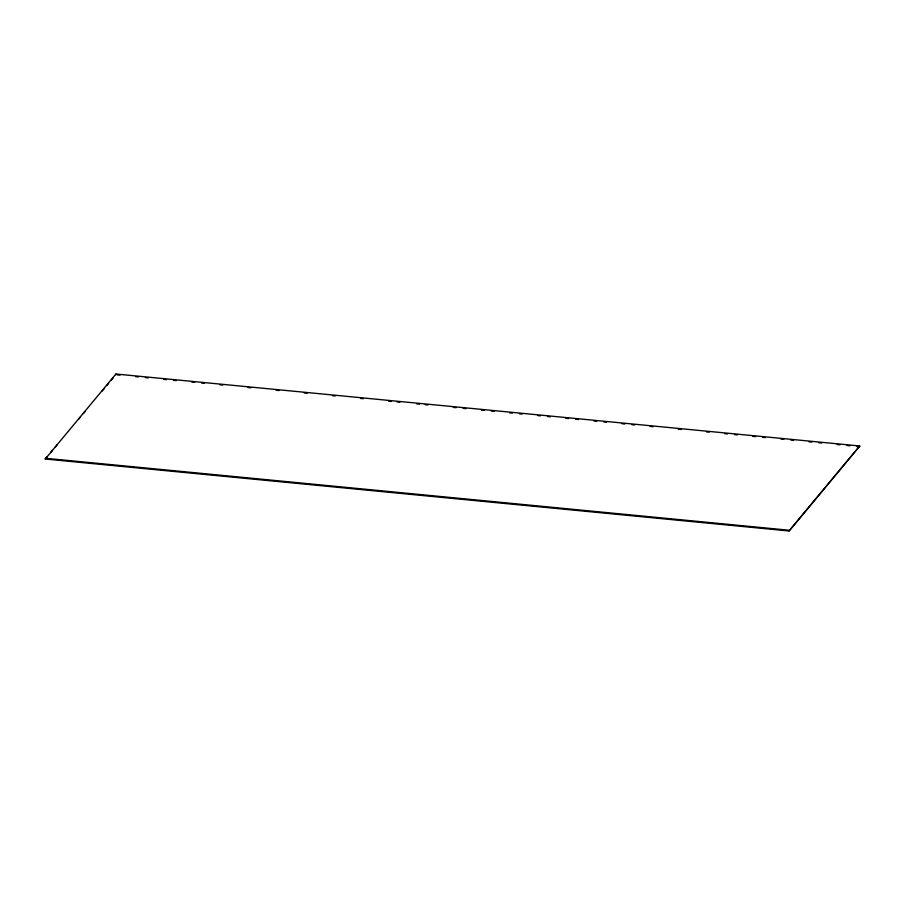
<?xml version="1.0" encoding="UTF-8"?>
<svg xmlns="http://www.w3.org/2000/svg" width="905" height="905" viewBox="0 0 905 905"><rect width="100%" height="100%" fill="white"/><g stroke="black" fill="none" stroke-linecap="round" stroke-linejoin="round"><path stroke-width="1.36" d="M45.25 459.016L115.931 374.014L859.75 445.984L789.07 530.986L45.25 459.016L47.06 456.855M115.863 374.76L115.931 374.014M789.07 530.986L859.75 445.984M50.68 452.534L52.49 450.373M55.205 447.127L57.015 444.966M78.746 419.049L80.556 416.888M83.271 413.642L85.081 411.481M102.288 390.96L104.098 388.799M106.813 385.564L108.623 383.403M111.338 380.157L113.148 377.996M117.265 374.896L120.082 375.168M135.546 376.661L138.363 376.933M145.388 377.623L148.205 377.894M163.669 379.387L166.486 379.659M173.511 380.338L176.328 380.609M191.792 382.102L194.609 382.374M201.634 383.064L204.451 383.335M219.915 384.829L222.721 385.1M248.038 387.544L250.843 387.826M276.161 390.27L278.966 390.541M304.284 392.996L307.089 393.268M332.395 395.711L335.212 395.983M360.518 398.438L363.335 398.709M388.641 401.153L391.458 401.424M397.08 401.967L399.897 402.239M416.764 403.879L419.581 404.15M425.203 404.693L428.02 404.965M453.326 407.408L456.131 407.68M463.168 408.37L465.973 408.641M481.449 410.135L484.254 410.406M491.291 411.085L494.096 411.356M509.572 412.85L512.377 413.121M519.413 413.811L522.219 414.083M537.694 415.576L540.5 415.848M547.536 416.526L550.342 416.798M565.806 418.302L568.623 418.574M575.648 419.253L578.465 419.524M593.929 421.017L596.746 421.289M603.771 421.968L606.588 422.239M622.052 423.744L624.869 424.015M631.894 424.694L634.71 424.965M650.175 426.459L652.991 426.73M678.298 429.185L681.114 429.456M706.42 431.9L709.226 432.171M724.701 433.676L727.507 433.948M734.543 434.626L737.349 434.898M752.824 436.391L755.63 436.663M762.666 437.341L765.472 437.613M780.947 439.117L783.753 439.389M790.789 440.068L793.595 440.339M809.059 441.832L811.875 442.104M818.901 442.783L821.717 443.054M837.182 444.559L839.998 444.83M847.023 445.509L849.84 445.78M856.865 446.459L859.682 446.731M45.318 458.269L789.137 530.24"/></g></svg>
